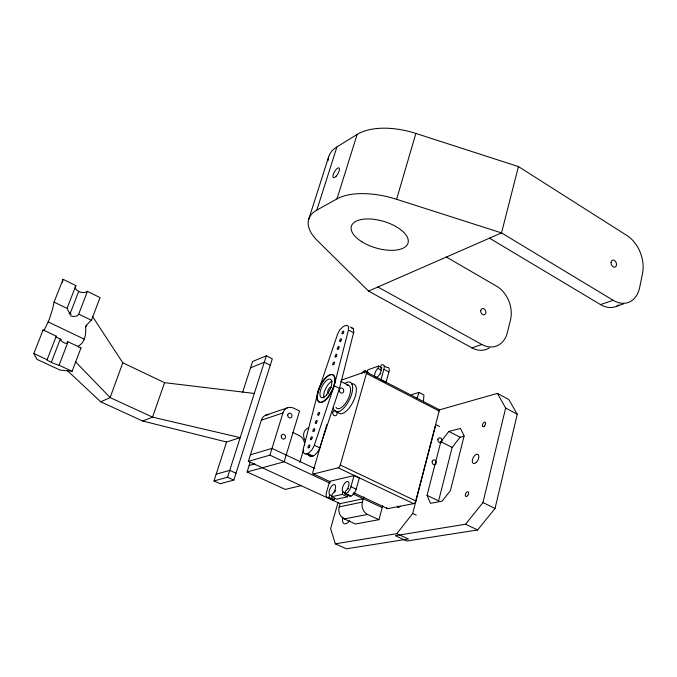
<?xml version="1.0" encoding="UTF-8"?>
<svg xmlns="http://www.w3.org/2000/svg" width="677" height="677" viewBox="0 0 677 677"><rect width="100%" height="100%" fill="white"/><g stroke="black" fill="none" stroke-linecap="round" stroke-linejoin="round"><path stroke-width="1.02" d="M43.125 329.944L33.85 353.521L47.119 359.682L56.25 336.164L43.125 329.944L43.15 330.731M423.43 402.011L423.912 394.953L419.029 392.415L411.692 394.674M54.067 302.111L67.031 308.399L75.875 285.635L63.046 279.288L54.067 302.111L52.561 309.228L49.226 319.442L44.047 330.698M62.462 282.385L63.046 279.288M308.83 455.35L310.311 456.51A10.807 4.604 -64.4 0 0 311.496 456.425L312.96 456.019A10.824 4.621 -64.4 0 0 314.306 455.418L317.301 452.549L319.527 448.529L339.482 388.42L353.741 332.162L353.419 328.836L350.331 326.966M348.435 329.978L348.443 326.441L346.717 325.332A10.46 4.299 -62.2 0 0 345.524 325.612L344.06 326.212A10.443 4.282 -62.3 0 0 342.723 326.966L339.812 329.961L337.688 333.812L318.325 391.221L303.245 449.012L303.254 452.363L304.887 453.937A10.832 4.57 -64.4 0 0 306.072 453.852L307.527 453.446A10.849 4.587 -64.4 0 0 308.873 452.837L311.86 449.951L314.086 445.931L334.167 385.729L348.435 329.978L353.614 332.729M477.615 529.973L465.539 524.218L395.309 535.702L406.869 540.999L477.615 529.973L495.048 508.461L517.253 414.231L508.842 399.532L497.392 393.388L438.721 410.084M465.539 524.218L482.98 502.562L505.643 408.053L497.392 393.388M518.43 166.576L501.522 232.913L368.542 291.093L317.496 240.733A58.594 27.207 16.8 0 1 316.828 210.124L336.943 146.909L357.134 134.435A58.679 30.524 16.5 0 1 415.873 133.437L518.43 166.576L626.987 235.545A29.272 20.505 69.8 0 1 642.532 273.491L639.621 287.632A29.407 20.699 70.2 0 1 613.167 300.292L600.482 304.565L489.513 238.169M464.024 436.25L460.115 437.232L452.151 447.421L438.611 500.878L427.052 495.327L440.845 441.717L448.817 431.461L460.453 428.439L464.134 435.853L450.4 490.656L442.123 501.107L430.445 503.341L427.052 495.327M342.029 379.932L365.682 371.656L438.239 409.187A2.547 1.252 -62.7 0 1 439.17 411.024L415.771 500.929L340.269 464.989A2.708 1.21 -64.7 0 1 338.128 467.79M338.068 502.317L330.63 528.559L335.327 543.834L396.815 533.671L412.691 513.471L435.802 424.631L439.534 426.544M363.321 498.763L340.099 503.646L339.185 506.878A9.292 7.76 79.2 0 0 344.238 518.912L355.408 524.006L378.942 519.682L382.708 505.711M378.942 519.682L367.586 514.435A9.537 7.879 78.8 0 1 362.407 502.08L363.837 496.884M328.184 497.502L328.98 497.324L329.699 494.802A5.67 2.539 -65.2 0 1 330.926 487.085A5.67 2.539 -65.2 0 1 335.555 486.052A5.67 2.539 -65.2 0 1 332.204 494.252L331.476 496.774L342.24 494.405L342.968 491.849A5.754 2.623 -65.1 0 1 344.161 484.021A5.754 2.623 -65.1 0 1 348.934 482.955A5.754 2.623 -65.1 0 1 345.541 491.274L344.821 493.838L350.077 496.292L350.906 496.106A6.643 3.063 -65.1 0 0 356.187 489.192L359.301 478.03L354.063 475.55L329.665 481.364L326.526 492.247A6.533 2.92 -65.3 0 0 328.184 497.502L333.372 499.897L334.176 499.728L334.65 498.044M384.46 366.164L386.956 367.467A6.389 2.86 -62.5 0 1 388.92 371.935L386.008 382.378L380.973 379.78L383.918 369.32A6.398 2.843 -62.5 0 0 381.972 364.861L381.143 365.148L380.474 367.526A5.534 2.454 -62.6 0 1 380.051 373.67A5.534 2.454 -62.6 0 1 375.286 377.292M331.476 496.774L336.681 499.177L347.487 496.85L348.206 494.295M344.821 493.838L345.642 493.66A6.66 3.038 -65.1 0 0 350.923 486.721L354.063 475.55M374.787 376.649A5.534 2.454 -62.6 0 1 377.893 368.423L378.57 366.054L381.879 367.789M364.615 373.052L365.284 370.717L367.746 371.995M340.269 464.989L366.46 373.467A2.623 1.142 -62.7 0 0 365.673 371.673M367.619 372.705A5.45 2.378 -62.8 0 0 367.12 372.181L367.789 369.845L378.57 366.054M326.847 424.445L312.884 471.945A2.632 1.142 -64.9 0 0 313.544 473.976L330.647 481.99M316.828 210.124L336.994 198.869A59.94 28.485 16.4 0 1 396.595 199.3L415.873 133.437M299.784 462.425L303.643 449.486M268.761 414.654A9.444 8.141 72.3 0 0 261.305 420.205L248.366 461.35L269.92 455.139L282.935 412.962A9.698 8.268 72.2 0 1 293.606 408.113L299.547 411.024L284.137 461.782L247.113 471.971L250.067 462.552M336.994 198.869L357.134 134.435M75.452 361.687L110.139 397.594L152.545 417.142L240.191 437.63L226.575 442.013L213.991 480.958L220.203 483.742L233.836 480.069L272.298 358.835L266.323 355.823L252.597 361.484L242.552 392.567M308.627 219.543L328.59 157.14M213.991 480.958L227.54 477.226L266.323 355.823M417.091 398.211L419.029 392.415M254.307 393.439L164.562 382.674L152.545 417.142L142.669 421.018L100.721 401.808L67.251 370.514M92.402 316.303L122.799 362.813L110.139 397.594L100.721 401.808M78.532 347.047A15.74 4.07 -63.6 0 1 78.388 345.989C85.2 342.638 86.131 333.6 85.674 326.839L86.385 324.96M72.117 371.284L80.986 347.885L68.081 341.767L59.077 365.233L72.117 371.284L60.177 370.107L36.956 359.369L33.85 353.521M91.454 320.255L100.044 297.601L87.435 291.355L78.718 314.069L91.454 320.255A15.74 4.07 -63.6 0 0 85.674 326.839M59.017 365.199A6.905 0.601 23.6 0 1 51.291 362.313L60.287 339.084L56.233 337.154L56.25 336.164M71.178 314.433L70.002 313.967L78.71 291.44A6.753 3.783 16.6 0 1 75.926 285.669M250.566 367.789L264.275 362.22L270.267 365.225M365.284 370.717L364.488 370.996A6.279 2.733 -62.8 0 0 361.62 373.476M265.511 415.272L287.183 407.918M368.542 291.093L471.894 347.86L481.863 344.508A26.081 19.878 70.3 0 0 507.369 332.585L510.492 319.84A25.971 19.718 69.8 0 0 496.571 286.176L446.346 257.032M261.305 420.205L282.935 412.962M617.018 306.072L623.356 303.973M250.431 454.783L272.002 448.402L314.72 468.484M216.175 474.196L229.731 470.354L236.011 473.206M249.128 465.539L254.865 463.914M313.544 473.985L338.128 467.807L413.622 503.637A2.623 1.312 -65 0 0 415.78 500.929M301.02 485.629L285.305 489.42L247.113 471.971M339.185 506.878L362.407 502.08M353.462 492.661L387.684 508.664L413.622 503.637M344.238 518.912L367.586 514.435M351.871 328.066L352.903 328.328M142.669 421.018L226.575 442.013M396.595 199.3L501.522 232.913L613.167 300.292M335.327 543.834L346.446 548.785L408.434 539.002L396.815 533.671M227.54 477.226L233.836 480.069M248.366 461.35L340.099 503.646M329.699 494.802L331.975 495.86M328.98 497.324L334.176 499.728M342.24 494.405L347.487 496.85M269.92 455.139L329.927 483.166M352.827 493.863L382.2 507.589M342.968 491.849L345.592 493.076M345.642 493.66L350.906 496.106M412.691 513.471L416.27 515.155M350.923 486.721L356.187 489.192M122.799 362.813L164.562 382.674M307.527 453.446L312.96 456.019M306.072 453.852L311.496 456.425M60.287 339.084L61.438 339.642M48.262 321.981L84.21 339.143M314.314 445.288L319.756 447.895M292.676 432.4L299.217 435.539A9.224 7.87 74.3 0 1 304.642 445.06M70.002 313.967L68.978 313.375M482.98 502.562L495.048 508.461M334.167 385.729L339.482 388.42M440.845 441.717L452.151 447.421M340.649 381.303L348.545 385.315M448.817 431.461L460.115 437.232M366.46 373.467L439.161 411.032M367.12 372.181L368.043 372.663M377.893 368.423L381.219 370.15M380.474 367.526L381.413 368.009M383.918 369.32L388.92 371.935M505.643 408.053L517.253 414.231M377.876 287.006L481.863 344.508M305.555 440.981A8.124 6.88 73.9 0 1 308.78 427.966M80.986 347.885A15.74 4.07 -63.6 0 1 80.224 348.198M51.291 362.313A6.905 0.601 23.6 0 1 47.178 359.707M87.375 291.33A6.753 3.791 16.6 0 1 78.684 291.474M67.531 341.436A6.609 2.64 44.2 0 1 60.769 340.404M78.887 314.136A6.609 4.392 12.5 0 1 70.323 315.804M69.807 312.986A6.558 2.725 44.6 0 1 67.438 308.661M333.372 499.897A6.525 2.936 -65.3 0 1 331.476 498.653M334.675 492.399A5.653 2.556 -65.3 0 1 335.538 490.41M348.113 488.929A5.738 2.632 -65.1 0 1 348.325 488.43M380.652 374.042A5.518 2.463 -62.6 0 1 380.838 373.696M351.456 383.952A16.392 7.083 -63.3 0 1 353.081 401.808A16.392 7.083 -63.3 0 1 337.688 411.718M344.618 383.639A16.417 7.049 -63.3 0 1 352.632 388.801A16.417 7.049 -63.3 0 1 343.129 408.722A16.417 7.049 -63.3 0 1 333.321 407.309M387.684 508.647A2.556 1.244 -65.3 0 1 386.753 507.648M346.861 385.205A12.905 5.543 -63.3 0 1 348.003 399.202A12.905 5.543 -63.3 0 1 335.978 407.3M323.936 397.949A10.197 4.282 -63.3 0 1 325.739 388.429A10.197 4.282 -63.3 0 1 332.289 381.117M328.717 393.176A3.292 1.379 -63.3 0 1 328.269 389.791A3.292 1.379 -63.3 0 1 331.358 387.557M349.645 520.672A9.139 4.24 -65.7 0 1 344.026 523.609A9.139 4.24 -65.7 0 1 342.875 517.016M400.039 506.125A2.412 1.185 -65.2 0 1 398.33 507.572A2.412 1.185 -65.2 0 1 397.67 505.998M618.88 305.005A29.086 20.632 70.2 0 1 600.482 304.565M489.378 347.868A25.828 19.802 70.3 0 1 471.894 347.86M328.023 160.694A57.384 29.179 16.9 0 1 336.943 146.909M432.205 461.469A2.539 2.023 76.4 0 0 434.769 464.803A2.539 2.023 76.4 0 0 435.633 460.715A2.539 2.023 76.4 0 0 432.205 461.469M437.917 439.365A2.522 1.997 75.3 0 0 440.456 442.69A2.522 1.997 75.3 0 0 441.311 438.654A2.522 1.997 75.3 0 0 437.917 439.365M339.346 389.774A2.615 2.166 71.4 0 0 342.24 393.058A2.615 2.166 71.4 0 0 342.977 388.818A2.615 2.166 71.4 0 0 339.346 389.774M332.712 412.411A2.632 2.2 72.7 0 0 335.631 415.703A2.632 2.2 72.7 0 0 336.384 411.404A2.632 2.2 72.7 0 0 332.712 412.411M476.286 462.425A5.077 2.674 -63.4 0 0 477.996 454.453A5.077 2.674 -63.4 0 0 472.419 459.835A5.077 2.674 -63.4 0 0 476.286 462.425M484.377 426.138A2.513 1.312 -62.5 0 0 485.214 422.236A2.513 1.312 -62.5 0 0 482.447 424.944A2.513 1.312 -62.5 0 0 484.377 426.138M467.435 495.784A2.573 1.362 -64.4 0 0 468.035 491.79A2.573 1.362 -64.4 0 0 465.311 494.76A2.573 1.362 -64.4 0 0 467.435 495.784M327.626 397.932A15.241 6.355 -63.3 0 0 333.143 374.956A15.241 6.355 -63.3 0 0 317.758 391.873A15.241 6.355 -63.3 0 0 326.839 398.271A15.241 6.355 -63.3 0 0 333.084 374.956A15.241 6.355 -63.3 0 0 317.919 392.728A15.241 6.355 -63.3 0 0 327.626 397.932M326.475 395.004A10.214 4.257 -63.3 0 0 330.689 379.365A10.214 4.257 -63.3 0 0 320.416 390.671A10.214 4.257 -63.3 0 0 326.475 395.004M333.71 364.522A1.599 0.66 -62.8 0 0 334.37 362.093A1.599 0.66 -62.8 0 0 332.754 363.879A1.599 0.66 -62.8 0 0 333.71 364.522M336.029 356.711A1.591 0.66 -62.6 0 0 336.689 354.291A1.591 0.66 -62.6 0 0 335.073 356.077A1.591 0.66 -62.6 0 0 336.029 356.711M338.348 348.926A1.591 0.652 -62.5 0 0 338.999 346.522A1.591 0.652 -62.5 0 0 337.383 348.317A1.591 0.652 -62.5 0 0 338.348 348.926M342.934 333.482A1.582 0.652 -62.2 0 0 343.586 331.104A1.582 0.652 -62.2 0 0 341.978 332.898A1.582 0.652 -62.2 0 0 342.934 333.482M340.649 341.191A1.582 0.652 -62.3 0 0 341.301 338.796A1.582 0.652 -62.3 0 0 339.685 340.59A1.582 0.652 -62.3 0 0 340.649 341.191M316.32 423.007A1.633 0.685 -64 0 0 317.014 420.485A1.633 0.685 -64 0 0 315.38 422.236A1.633 0.685 -64 0 0 316.32 423.007M318.732 414.899A1.625 0.685 -63.8 0 0 319.417 412.386A1.625 0.685 -63.8 0 0 317.792 414.146A1.625 0.685 -63.8 0 0 318.732 414.899M313.993 431.046A1.633 0.685 -64.1 0 0 314.534 428.583A1.633 0.685 -64.1 0 0 312.926 430.513A1.633 0.685 -64.1 0 0 313.993 431.046M311.555 439.238A1.642 0.694 -64.3 0 0 312.105 436.758A1.642 0.694 -64.3 0 0 310.489 438.688A1.642 0.694 -64.3 0 0 311.555 439.238M309.11 447.472A1.642 0.694 -64.5 0 0 309.66 444.975A1.642 0.694 -64.5 0 0 308.052 446.905A1.642 0.694 -64.5 0 0 309.11 447.472M287.776 414.942A2.42 2.065 72.1 0 0 290.585 417.861A2.42 2.065 72.1 0 0 291.186 413.85A2.42 2.065 72.1 0 0 287.776 414.942M281.327 435.861A2.437 2.099 73.5 0 0 283.908 439.077A2.437 2.099 73.5 0 0 284.89 435.15A2.437 2.099 73.5 0 0 281.327 435.861M611.043 262.507A3.681 2.59 69.8 0 0 614.919 267.119A3.681 2.59 69.8 0 0 615.351 261.254A3.681 2.59 69.8 0 0 611.043 262.507M480.738 310.743A3.258 2.488 69.8 0 0 484.317 314.78A3.258 2.488 69.8 0 0 484.867 309.524A3.258 2.488 69.8 0 0 480.738 310.743M361.873 241.782A29.551 13.845 16.5 0 0 407.994 243.187A29.551 13.845 16.5 0 0 369.253 218.959A29.551 13.845 16.5 0 0 361.873 241.782M336.207 176.147A5.628 1.989 -60.1 0 0 339.016 167.921A5.628 1.989 -60.1 0 0 333.321 174.268A5.628 1.989 -60.1 0 0 336.207 176.147"/></g></svg>
